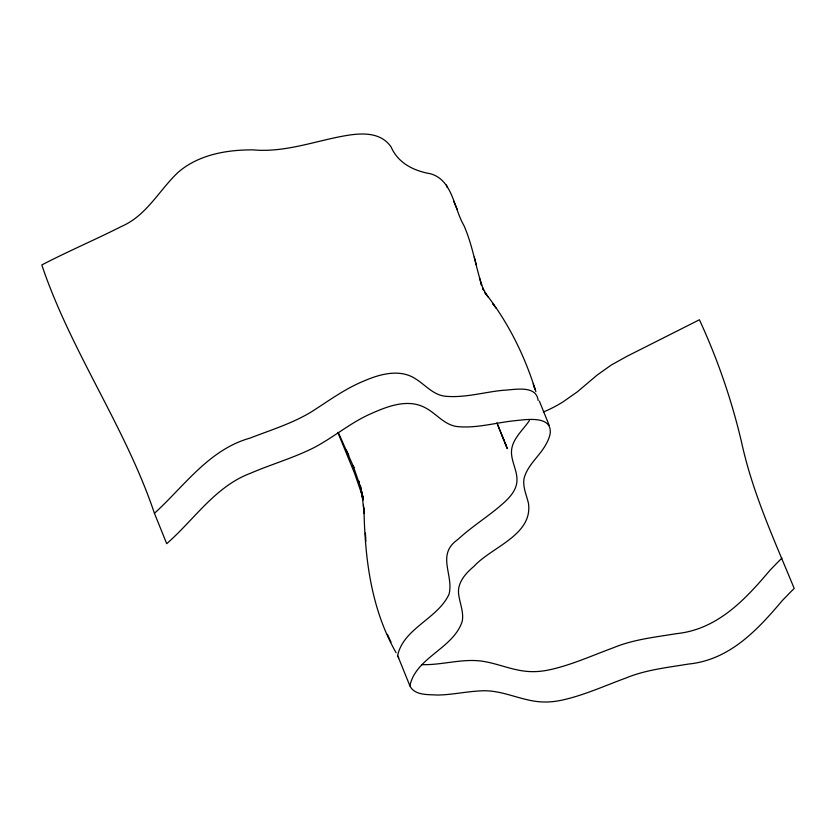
<?xml version="1.0" encoding="UTF-8"?>
<svg xmlns="http://www.w3.org/2000/svg" width="836" height="836" viewBox="0 0 836 836"><rect width="100%" height="100%" fill="white"/><g stroke="black" fill="none" stroke-linecap="round" stroke-linejoin="round"><path stroke-width="1.25" d="M529.46 420.477C522.594 430.739 510.618 440.154 511.507 453.749C512.113 462.203 516.47 469.884 516.962 478.359C517.787 491.672 506.24 500.858 497.054 508.591C484.117 519.104 470.02 528.185 457.783 539.554C435.964 554.665 453.958 574.875 449.057 594.187C437.824 618.755 403.485 628.202 397.622 655.528L409.891 685.896C414.656 695.74 428.293 694.402 437.552 695.05C452.297 694.789 466.76 691.456 481.473 690.839C503.345 689.637 523.054 702.031 544.79 702A52.177 23.199 -22 0 0 560.737 700.401C583.246 695.667 604.24 685.959 625.746 678.08C645.779 669.772 667.421 667.556 688.613 664.035C729.629 659.876 757.228 630.229 782.172 600.729A552.241 245.544 -22 0 1 794.2 588.45C774.753 541.038 753.027 494.17 741.929 443.843C732.064 401.134 717.779 359.564 699.418 319.77L627.303 356.126L611.315 364.998L597.197 375.05L577.258 391.906L563.098 401.823A64.362 28.623 -22 0 1 546.504 410.675L543.358 411.96M409.891 685.896C415.732 657.368 453.436 648.579 462.203 621.388C463.949 612.527 460.093 604.01 458.818 595.378C456.54 583.423 465.391 573.454 473.928 566.411C491.495 546.984 533.054 535.113 528.457 503.282C526.575 495.058 522.49 486.897 524.099 478.255C527.673 464.764 539.774 456.007 546.19 443.989A88.867 39.511 -22 0 0 550.109 434.009C552.732 415.502 527.265 419.39 515.864 420.612C496.145 422.441 476.572 428.69 456.655 426.506C443.864 424.604 436.037 413.224 425.075 407.654C407.602 398.364 387.392 406.369 370.808 413.768C350.608 422.64 333.742 437.228 314.336 447.469C293.812 457.877 271.564 464.189 250.476 473.26C215.051 486.573 194.213 519.741 166.709 543.672L154.441 513.304C184.411 486.029 208.791 449.758 249.849 438.158C271 429.944 293.008 423.267 312.413 411.228C329.332 400.35 345.717 388.322 364.506 380.767C380.38 373.922 400.193 368.571 415.805 378.98C425.2 384.873 432.829 394.425 444.386 396.139C464.304 398.323 483.877 392.074 503.596 390.245C514.579 389.827 536.336 384.602 538.144 400.507M421.929 664.641C442.683 665.237 463.196 657.942 483.929 661.454C500.262 664.265 515.718 671.695 532.522 671.632A52.177 23.199 -22 0 0 548.468 670.033C570.978 665.299 591.972 655.591 613.478 647.712C633.51 639.404 655.152 637.199 676.345 633.667C717.361 629.508 744.96 599.861 769.904 570.361A552.241 245.544 -22 0 1 781.932 558.093M535.876 391.687C524.872 355.885 508.11 321.975 484.849 292.527L487.984 296.853M495.967 308.097L492.832 303.719L494.18 305.61M486.562 294.868L482.633 287.918L483.616 290.27C475.82 268.993 473.124 246.077 463.792 225.239C453.718 208.028 452.819 180.273 430.624 173.784C413.935 170.92 398.208 163.302 391.133 147.031C378.656 128.796 353.701 133.896 335.393 137.626C308.296 143.468 281.241 152.445 253.13 149.884C226.911 149.707 198.665 154.608 178.246 172.216C159.133 190.159 146.697 215.604 121.45 226.451C95.137 239.775 67.967 251.322 41.8 264.96C70.935 351.517 125.296 426.747 154.441 513.304M396.097 652.728C371.393 609.528 365.039 559.744 364.026 510.806L364.224 513.544L361.988 494.045L362.719 499.541M338.57 433.09L353.952 467.732L353.032 465.443L359.302 483.584L362.814 496.469L361.392 491.171M346.355 450.134L348.748 455.296M387.434 634.336L391.008 642.121M457.114 209.125L453.624 201.162M397.622 655.528L398.72 658.016M337.849 432.421L354.579 473.301L362.396 495.957M497.566 424.469L507.347 448.702L496.908 422.891M505.163 443.299L506.24 445.943M504.087 440.551L501.924 435.169M539.387 401.123L549.21 425.419M446.34 184.996L447.323 187.609M533.169 383.818L535.071 389.43L533.953 386.107M361.068 491.631L362.343 495.811M480.836 282.808L481.599 285.348L479.456 277.813M359.95 485.873L358.466 480.564L359.302 483.584M476.342 264.97L474.346 257.174M361.842 494.16L363.284 499.98L362.834 496.626M360.953 488.684L362.145 494.013M360.786 487.796L360.441 486.019L362.354 496.877M362.814 496.741L363.2 499.437M362.908 497.305L363.179 499.51M363.399 505.048L364.026 510.556L363.754 508.006M365.405 533.065L365.896 541.247"/></g></svg>
